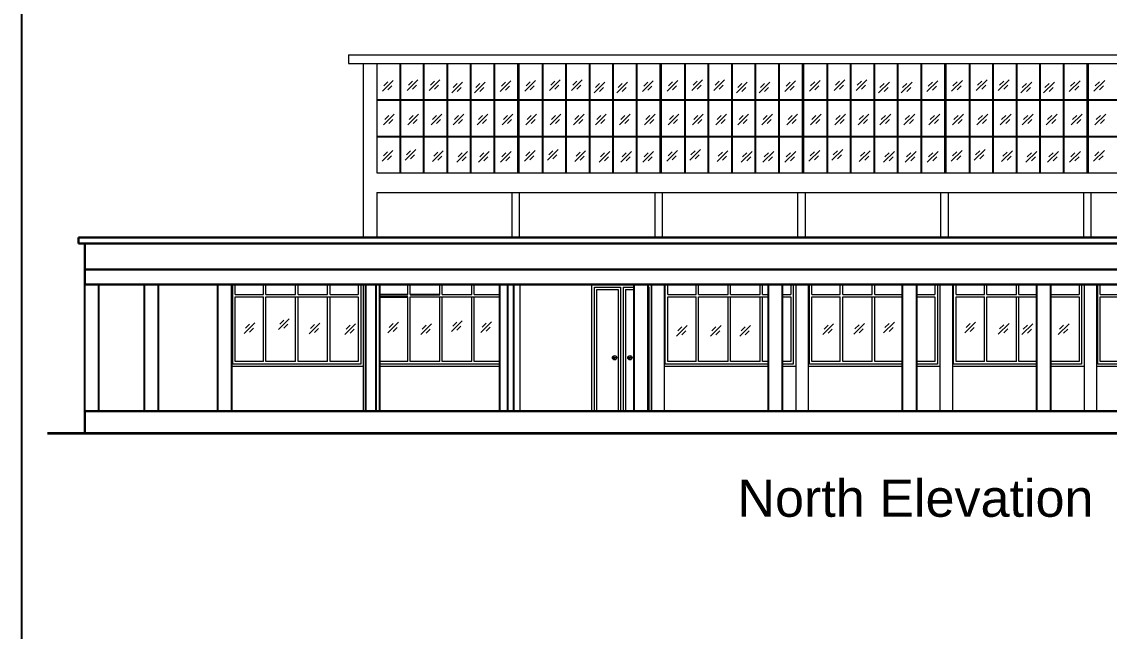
# Model space of a CAD drawing. Header units: inches. Extents: x -6800 to 96653, y -25814 to 17379.
# Drawn here: x -4088 to -3213, y 2140 to 2631 of the extents above; entities that cross this region are included whole.
import ezdxf

# ---------------------------------------------------------------- set-up
doc = ezdxf.new("R2010")
doc.units = ezdxf.units.IN
doc.header["$MEASUREMENT"] = 0
for name, color, linetype, lineweight in [('Col ele', 50, 'Continuous', 25), ('Const line', 131, 'Continuous', 5), ('Door ele', 20, 'Continuous', 15), ('ele back', 51, 'Continuous', 15), ('ele front', 30, 'Continuous', 30), ('Glass Panal', 200, 'Continuous', 25), ('Ground level', 210, 'Continuous', 35), ('Opening elevation', 130, 'Continuous', 9), ('Page Format', 7, 'Continuous', 25), ('text', 31, 'Continuous', 13), ('Win ele', 211, 'Continuous', 15)]:
    doc.layers.add(name, color=color, linetype=linetype, lineweight=lineweight)
doc.styles.get("Standard").update_dxf_attribs({"font": 'arial.ttf'})

msp = doc.modelspace()

# ---------------------------------------------------------------- linework, layer by layer
at = {"lineweight": 25, "transparency": 33554687}
for p, q in [((-3803.15, 2419.26), (-3803.15, 2317.26)), ((-3697.15, 2419.26), (-3697.15, 2317.26))]:
    msp.add_line(p, q, dxfattribs=at)
at = {"layer": 'Col ele', "lineweight": 25, "transparency": 33554687}
for points in [[(-4037.15, 2317.26), (-4037.15, 2419.26)], [(-4026.15, 2419.26), (-4026.15, 2317.26)], [(-3978.15, 2419.26), (-3978.15, 2317.26), (-3989.15, 2317.26), (-3989.15, 2419.26)], [(-3930.15, 2317.26), (-3930.15, 2419.26)], [(-3919.15, 2419.26), (-3919.15, 2317.26)], [(-3811.15, 2317.26), (-3811.15, 2419.26)], [(-3800.15, 2419.26), (-3800.15, 2317.26)], [(-3703.15, 2317.26), (-3703.15, 2419.26)], [(-3692.15, 2419.26), (-3692.15, 2317.26)], [(-3595.15, 2317.26), (-3595.15, 2419.26)], [(-3584.15, 2419.26), (-3584.15, 2317.26)], [(-3487.15, 2317.26), (-3487.15, 2419.26)], [(-3476.15, 2419.26), (-3476.15, 2317.26)], [(-3379.15, 2317.26), (-3379.15, 2419.26)], [(-3368.15, 2419.26), (-3368.15, 2317.26)], [(-3271.15, 2317.26), (-3271.15, 2419.26)], [(-3260.15, 2419.26), (-3260.15, 2317.26)]]:
    msp.add_lwpolyline(points, dxfattribs=at)
at = {"layer": 'Const line', "lineweight": 25, "transparency": 33554687}
for p, q in [((-3800.15, 2411.26), (-3777.4, 2411.26)), ((-3800.15, 2409.26), (-3777.4, 2409.26)), ((-3775.4, 2411.26), (-3751.65, 2411.26))]:
    msp.add_line(p, q, dxfattribs=at)
at = {"layer": 'Door ele', "transparency": 33554687}
for p, q in [((-3629.15, 2317.26), (-3629.15, 2419.26)), ((-3627.15, 2317.26), (-3627.15, 2417.26)), ((-3627.15, 2417.26), (-3606.15, 2417.26)), ((-3625.15, 2317.26), (-3625.15, 2415.26)), ((-3625.15, 2415.26), (-3608.15, 2415.26)), ((-3608.15, 2415.26), (-3608.15, 2317.26)), ((-3606.15, 2417.26), (-3606.15, 2317.26)), ((-3604.15, 2417.26), (-3595.15, 2417.26)), ((-3604.15, 2417.26), (-3604.15, 2317.26)), ((-3602.15, 2415.26), (-3595.15, 2415.26)), ((-3602.15, 2415.26), (-3602.15, 2317.26)), ((-3584.15, 2417.26), (-3583.15, 2417.26)), ((-3583.15, 2317.26), (-3583.15, 2417.26)), ((-3581.15, 2317.26), (-3581.15, 2419.26))]:
    msp.add_line(p, q, dxfattribs=at)
for centre, radius in [((-3610.96, 2360.33), 1.71), ((-3610.96, 2360.33), 0.709), ((-3598.58, 2360.33), 1.71), ((-3598.58, 2360.33), 0.709)]:
    msp.add_circle(centre, radius, dxfattribs=at)
at = {"layer": 'ele back', "transparency": 33554641}
for p, q in [((-3825.15, 2604.26), (-2863.15, 2604.26)), ((-3825.15, 2604.26), (-3825.15, 2597.26)), ((-3825.15, 2597.26), (-2863.15, 2597.26)), ((-3813.15, 2597.26), (-3813.15, 2457.26)), ((-3802.15, 2597.26), (-3802.15, 2509.26)), ((-3688.65, 2509.26), (-3688.65, 2597.26)), ((-3687.65, 2509.26), (-3687.65, 2597.26)), ((-3574.15, 2509.26), (-3574.15, 2597.26)), ((-3573.15, 2509.26), (-3573.15, 2597.26)), ((-3459.65, 2509.26), (-3459.65, 2597.26)), ((-3458.65, 2509.26), (-3458.65, 2597.26)), ((-3345.15, 2509.26), (-3345.15, 2597.26)), ((-3344.15, 2509.26), (-3344.15, 2597.26)), ((-3230.65, 2509.26), (-3230.65, 2597.26)), ((-3229.65, 2509.26), (-3229.65, 2597.26)), ((-3802.15, 2509.26), (-3688.65, 2509.26)), ((-3688.65, 2509.26), (-2886.15, 2509.26)), ((-3802.15, 2493.26), (-2886.15, 2493.26)), ((-3802.15, 2493.26), (-3802.15, 2457.26)), ((-3693.65, 2493.26), (-3693.65, 2457.26)), ((-3687.65, 2493.26), (-3687.65, 2457.26)), ((-3578.65, 2493.26), (-3578.65, 2457.26)), ((-3572.65, 2493.26), (-3572.65, 2457.26)), ((-3463.65, 2493.26), (-3463.65, 2457.26)), ((-3457.65, 2493.26), (-3457.65, 2457.26)), ((-3348.65, 2493.26), (-3348.65, 2457.26)), ((-3342.65, 2493.26), (-3342.65, 2457.26)), ((-3233.65, 2493.26), (-3233.65, 2457.26)), ((-3227.65, 2493.26), (-3227.65, 2457.26))]:
    msp.add_line(p, q, dxfattribs=at)
at = {"layer": 'ele front', "transparency": 33554687}
for p, q in [((-4042.15, 2457.26), (-4042.15, 2452.26)), ((-4042.15, 2457.26), (-2715.15, 2457.26)), ((-4042.15, 2452.26), (-2715.15, 2452.26)), ((-4037.15, 2452.26), (-4037.15, 2431.26)), ((-4037.15, 2317.26), (-2720.15, 2317.26)), ((-4037.15, 2299.26), (-4037.15, 2317.26))]:
    msp.add_line(p, q, dxfattribs=at)
msp.add_lwpolyline([(-4037.15, 2431.26), (-2720.15, 2431.26), (-2720.15, 2419.26), (-4037.15, 2419.26)], close=True, dxfattribs=at)
at = {"layer": 'Glass Panal', "lineweight": 25, "transparency": 33554687}
for p, q in [((-3783.23, 2509.26), (-3783.23, 2597.26)), ((-3764.32, 2509.26), (-3764.32, 2597.26)), ((-3745.4, 2509.26), (-3745.4, 2597.26)), ((-3726.48, 2509.26), (-3726.48, 2597.26)), ((-3707.57, 2509.26), (-3707.57, 2597.26)), ((-3668.73, 2509.26), (-3668.73, 2597.26)), ((-3649.82, 2509.26), (-3649.82, 2597.26)), ((-3630.9, 2509.26), (-3630.9, 2597.26)), ((-3611.98, 2509.26), (-3611.98, 2597.26)), ((-3593.07, 2509.26), (-3593.07, 2597.26)), ((-3554.23, 2509.26), (-3554.23, 2597.26)), ((-3535.32, 2509.26), (-3535.32, 2597.26)), ((-3516.4, 2509.26), (-3516.4, 2597.26)), ((-3497.48, 2509.26), (-3497.48, 2597.26)), ((-3478.57, 2509.26), (-3478.57, 2597.26)), ((-3439.73, 2509.26), (-3439.73, 2597.26)), ((-3420.82, 2509.26), (-3420.82, 2597.26)), ((-3401.9, 2509.26), (-3401.9, 2597.26)), ((-3382.98, 2509.26), (-3382.98, 2597.26)), ((-3364.07, 2509.26), (-3364.07, 2597.26)), ((-3325.23, 2509.26), (-3325.23, 2597.26)), ((-3306.32, 2509.26), (-3306.32, 2597.26)), ((-3287.4, 2509.26), (-3287.4, 2597.26)), ((-3268.48, 2509.26), (-3268.48, 2597.26)), ((-3249.57, 2509.26), (-3249.57, 2597.26)), ((-3802.15, 2567.93), (-3688.65, 2567.93)), ((-3687.65, 2567.93), (-3574.15, 2567.93)), ((-3573.15, 2567.93), (-3459.65, 2567.93)), ((-3458.65, 2567.93), (-3345.15, 2567.93)), ((-3344.15, 2567.93), (-3230.65, 2567.93)), ((-3229.65, 2567.93), (-3116.15, 2567.93)), ((-3802.15, 2538.59), (-3688.65, 2538.59)), ((-3687.65, 2538.59), (-3574.15, 2538.59)), ((-3573.15, 2538.59), (-3459.65, 2538.59)), ((-3458.65, 2538.59), (-3345.15, 2538.59)), ((-3344.15, 2538.59), (-3230.65, 2538.59)), ((-3229.65, 2538.59), (-3116.15, 2538.59))]:
    msp.add_line(p, q, dxfattribs=at)
at = {"layer": 'Ground level', "transparency": 33554687}
msp.add_line((-2690.15, 2299.26), (-4067.15, 2299.26), dxfattribs=at)
at = {"layer": 'Opening elevation', "lineweight": 5, "transparency": 33554526}
for p, q in [((-3797.73, 2574.87), (-3789.06, 2583.54)), ((-3796.67, 2579.21), (-3793.4, 2582.47)), ((-3777.89, 2575.41), (-3769.22, 2584.08)), ((-3776.82, 2579.74), (-3773.56, 2583.01)), ((-3760.19, 2575.41), (-3751.52, 2584.08)), ((-3759.13, 2579.74), (-3755.86, 2583.01)), ((-3741.96, 2573.53), (-3733.29, 2582.2)), ((-3723.73, 2573.53), (-3715.06, 2582.2)), ((-3703.08, 2574.6), (-3694.41, 2583.28)), ((-3702.01, 2578.94), (-3698.74, 2582.21)), ((-3683.23, 2574.87), (-3674.56, 2583.54)), ((-3682.17, 2579.21), (-3678.9, 2582.47)), ((-3663.39, 2575.41), (-3654.72, 2584.08)), ((-3662.32, 2579.74), (-3659.06, 2583.01)), ((-3645.69, 2575.41), (-3637.02, 2584.08)), ((-3644.63, 2579.74), (-3641.36, 2583.01)), ((-3627.46, 2573.53), (-3618.79, 2582.2)), ((-3609.23, 2573.53), (-3600.56, 2582.2)), ((-3588.58, 2574.6), (-3579.91, 2583.28)), ((-3587.51, 2578.94), (-3584.24, 2582.21)), ((-3568.73, 2574.87), (-3560.06, 2583.54)), ((-3567.67, 2579.21), (-3564.4, 2582.47)), ((-3548.89, 2575.41), (-3540.22, 2584.08)), ((-3547.82, 2579.74), (-3544.56, 2583.01)), ((-3531.19, 2575.41), (-3522.52, 2584.08)), ((-3530.13, 2579.74), (-3526.86, 2583.01)), ((-3512.96, 2573.53), (-3504.29, 2582.2)), ((-3494.73, 2573.53), (-3486.06, 2582.2)), ((-3474.08, 2574.6), (-3465.41, 2583.28)), ((-3473.01, 2578.94), (-3469.74, 2582.21)), ((-3454.23, 2574.87), (-3445.56, 2583.54)), ((-3453.17, 2579.21), (-3449.9, 2582.47)), ((-3434.39, 2575.41), (-3425.72, 2584.08)), ((-3433.32, 2579.74), (-3430.06, 2583.01)), ((-3416.69, 2575.41), (-3408.02, 2584.08)), ((-3415.63, 2579.74), (-3412.36, 2583.01)), ((-3398.46, 2573.53), (-3389.79, 2582.2)), ((-3380.23, 2573.53), (-3371.56, 2582.2)), ((-3359.58, 2574.6), (-3350.91, 2583.28)), ((-3358.51, 2578.94), (-3355.24, 2582.21)), ((-3339.73, 2574.87), (-3331.06, 2583.54)), ((-3338.67, 2579.21), (-3335.4, 2582.47)), ((-3319.89, 2575.41), (-3311.22, 2584.08)), ((-3318.82, 2579.74), (-3315.56, 2583.01)), ((-3302.19, 2575.41), (-3293.52, 2584.08)), ((-3301.13, 2579.74), (-3297.86, 2583.01)), ((-3283.96, 2573.53), (-3275.29, 2582.2)), ((-3265.73, 2573.53), (-3257.06, 2582.2)), ((-3245.08, 2574.6), (-3236.41, 2583.28)), ((-3244.01, 2578.94), (-3240.74, 2582.21)), ((-3225.23, 2574.87), (-3216.56, 2583.54)), ((-3224.17, 2579.21), (-3220.9, 2582.47)), ((-3793.4, 2575.94), (-3790.13, 2579.21)), ((-3773.56, 2576.48), (-3770.29, 2579.74)), ((-3755.86, 2576.48), (-3752.59, 2579.74)), ((-3740.89, 2577.87), (-3737.62, 2581.13)), ((-3737.62, 2574.6), (-3734.36, 2577.87)), ((-3722.66, 2577.87), (-3719.39, 2581.13)), ((-3719.39, 2574.6), (-3716.12, 2577.87)), ((-3698.74, 2575.67), (-3695.48, 2578.94)), ((-3678.9, 2575.94), (-3675.63, 2579.21)), ((-3659.06, 2576.48), (-3655.79, 2579.74)), ((-3641.36, 2576.48), (-3638.09, 2579.74)), ((-3626.39, 2577.87), (-3623.12, 2581.13)), ((-3623.12, 2574.6), (-3619.86, 2577.87)), ((-3608.16, 2577.87), (-3604.89, 2581.13)), ((-3604.89, 2574.6), (-3601.62, 2577.87)), ((-3584.24, 2575.67), (-3580.98, 2578.94)), ((-3564.4, 2575.94), (-3561.13, 2579.21)), ((-3544.56, 2576.48), (-3541.29, 2579.74)), ((-3526.86, 2576.48), (-3523.59, 2579.74)), ((-3511.89, 2577.87), (-3508.62, 2581.13)), ((-3508.62, 2574.6), (-3505.36, 2577.87)), ((-3493.66, 2577.87), (-3490.39, 2581.13)), ((-3490.39, 2574.6), (-3487.12, 2577.87)), ((-3469.74, 2575.67), (-3466.48, 2578.94)), ((-3449.9, 2575.94), (-3446.63, 2579.21)), ((-3430.06, 2576.48), (-3426.79, 2579.74)), ((-3412.36, 2576.48), (-3409.09, 2579.74)), ((-3397.39, 2577.87), (-3394.12, 2581.13)), ((-3394.12, 2574.6), (-3390.86, 2577.87)), ((-3379.16, 2577.87), (-3375.89, 2581.13)), ((-3375.89, 2574.6), (-3372.62, 2577.87)), ((-3355.24, 2575.67), (-3351.98, 2578.94)), ((-3335.4, 2575.94), (-3332.13, 2579.21)), ((-3315.56, 2576.48), (-3312.29, 2579.74)), ((-3297.86, 2576.48), (-3294.59, 2579.74)), ((-3282.89, 2577.87), (-3279.62, 2581.13)), ((-3279.62, 2574.6), (-3276.36, 2577.87)), ((-3264.66, 2577.87), (-3261.39, 2581.13)), ((-3261.39, 2574.6), (-3258.12, 2577.87)), ((-3240.74, 2575.67), (-3237.48, 2578.94)), ((-3220.9, 2575.94), (-3217.63, 2579.21)), ((-3796.93, 2547.81), (-3788.26, 2556.48)), ((-3795.86, 2552.15), (-3792.59, 2555.41)), ((-3777.35, 2547.81), (-3768.68, 2556.48)), ((-3776.29, 2552.15), (-3773.02, 2555.41)), ((-3758.58, 2547.81), (-3749.91, 2556.48)), ((-3757.52, 2552.15), (-3754.25, 2555.41)), ((-3740.89, 2547.81), (-3732.22, 2556.48)), ((-3739.82, 2552.15), (-3736.55, 2555.41)), ((-3721.58, 2547.81), (-3712.91, 2556.48)), ((-3720.51, 2552.15), (-3717.25, 2555.41)), ((-3701.47, 2547.81), (-3692.8, 2556.48)), ((-3700.4, 2552.15), (-3697.14, 2555.41)), ((-3682.43, 2547.81), (-3673.76, 2556.48)), ((-3681.36, 2552.15), (-3678.09, 2555.41)), ((-3662.85, 2547.81), (-3654.18, 2556.48)), ((-3661.79, 2552.15), (-3658.52, 2555.41)), ((-3644.08, 2547.81), (-3635.41, 2556.48)), ((-3643.02, 2552.15), (-3639.75, 2555.41)), ((-3626.39, 2547.81), (-3617.72, 2556.48)), ((-3625.32, 2552.15), (-3622.05, 2555.41)), ((-3607.08, 2547.81), (-3598.41, 2556.48)), ((-3606.01, 2552.15), (-3602.75, 2555.41)), ((-3586.97, 2547.81), (-3578.3, 2556.48)), ((-3585.9, 2552.15), (-3582.64, 2555.41)), ((-3567.93, 2547.81), (-3559.26, 2556.48)), ((-3566.86, 2552.15), (-3563.59, 2555.41)), ((-3548.35, 2547.81), (-3539.68, 2556.48)), ((-3547.29, 2552.15), (-3544.02, 2555.41)), ((-3529.58, 2547.81), (-3520.91, 2556.48)), ((-3528.52, 2552.15), (-3525.25, 2555.41)), ((-3511.89, 2547.81), (-3503.22, 2556.48)), ((-3510.82, 2552.15), (-3507.55, 2555.41)), ((-3492.58, 2547.81), (-3483.91, 2556.48)), ((-3491.51, 2552.15), (-3488.25, 2555.41)), ((-3472.47, 2547.81), (-3463.8, 2556.48)), ((-3471.4, 2552.15), (-3468.14, 2555.41)), ((-3453.43, 2547.81), (-3444.76, 2556.48)), ((-3452.36, 2552.15), (-3449.09, 2555.41)), ((-3433.85, 2547.81), (-3425.18, 2556.48)), ((-3432.79, 2552.15), (-3429.52, 2555.41)), ((-3415.08, 2547.81), (-3406.41, 2556.48)), ((-3414.02, 2552.15), (-3410.75, 2555.41)), ((-3397.39, 2547.81), (-3388.72, 2556.48)), ((-3396.32, 2552.15), (-3393.05, 2555.41)), ((-3378.08, 2547.81), (-3369.41, 2556.48)), ((-3377.01, 2552.15), (-3373.75, 2555.41)), ((-3357.97, 2547.81), (-3349.3, 2556.48)), ((-3356.9, 2552.15), (-3353.64, 2555.41)), ((-3338.93, 2547.81), (-3330.26, 2556.48)), ((-3337.86, 2552.15), (-3334.59, 2555.41)), ((-3319.35, 2547.81), (-3310.68, 2556.48)), ((-3318.29, 2552.15), (-3315.02, 2555.41)), ((-3300.58, 2547.81), (-3291.91, 2556.48)), ((-3299.52, 2552.15), (-3296.25, 2555.41)), ((-3282.89, 2547.81), (-3274.22, 2556.48)), ((-3281.82, 2552.15), (-3278.55, 2555.41)), ((-3263.58, 2547.81), (-3254.91, 2556.48)), ((-3262.51, 2552.15), (-3259.25, 2555.41)), ((-3243.47, 2547.81), (-3234.8, 2556.48)), ((-3242.4, 2552.15), (-3239.14, 2555.41)), ((-3224.43, 2547.81), (-3215.76, 2556.48)), ((-3223.36, 2552.15), (-3220.09, 2555.41)), ((-3792.59, 2548.88), (-3789.33, 2552.15)), ((-3773.02, 2548.88), (-3769.75, 2552.15)), ((-3754.25, 2548.88), (-3750.98, 2552.15)), ((-3736.55, 2548.88), (-3733.28, 2552.15)), ((-3717.25, 2548.88), (-3713.98, 2552.15)), ((-3697.14, 2548.88), (-3693.87, 2552.15)), ((-3678.09, 2548.88), (-3674.83, 2552.15)), ((-3658.52, 2548.88), (-3655.25, 2552.15)), ((-3639.75, 2548.88), (-3636.48, 2552.15)), ((-3622.05, 2548.88), (-3618.78, 2552.15)), ((-3602.75, 2548.88), (-3599.48, 2552.15)), ((-3582.64, 2548.88), (-3579.37, 2552.15)), ((-3563.59, 2548.88), (-3560.33, 2552.15)), ((-3544.02, 2548.88), (-3540.75, 2552.15)), ((-3525.25, 2548.88), (-3521.98, 2552.15)), ((-3507.55, 2548.88), (-3504.28, 2552.15)), ((-3488.25, 2548.88), (-3484.98, 2552.15)), ((-3468.14, 2548.88), (-3464.87, 2552.15)), ((-3449.09, 2548.88), (-3445.83, 2552.15)), ((-3429.52, 2548.88), (-3426.25, 2552.15)), ((-3410.75, 2548.88), (-3407.48, 2552.15)), ((-3393.05, 2548.88), (-3389.78, 2552.15)), ((-3373.75, 2548.88), (-3370.48, 2552.15)), ((-3353.64, 2548.88), (-3350.37, 2552.15)), ((-3334.59, 2548.88), (-3331.33, 2552.15)), ((-3315.02, 2548.88), (-3311.75, 2552.15)), ((-3296.25, 2548.88), (-3292.98, 2552.15)), ((-3278.55, 2548.88), (-3275.28, 2552.15)), ((-3259.25, 2548.88), (-3255.98, 2552.15)), ((-3239.14, 2548.88), (-3235.87, 2552.15)), ((-3220.09, 2548.88), (-3216.83, 2552.15)), ((-3798.02, 2518.58), (-3789.35, 2527.25)), ((-3796.95, 2522.92), (-3793.69, 2526.18)), ((-3793.69, 2519.65), (-3790.42, 2522.92)), ((-3779.52, 2519.38), (-3770.85, 2528.06)), ((-3778.45, 2523.72), (-3775.18, 2526.99)), ((-3775.18, 2520.45), (-3771.92, 2523.72)), ((-3757.53, 2518.31), (-3748.86, 2526.98)), ((-3756.46, 2522.65), (-3753.2, 2525.91)), ((-3753.2, 2519.38), (-3749.93, 2522.65)), ((-3737.96, 2517.78), (-3729.29, 2526.45)), ((-3736.89, 2522.11), (-3733.62, 2525.38)), ((-3733.62, 2518.84), (-3730.36, 2522.11)), ((-3720.53, 2517.78), (-3711.86, 2526.45)), ((-3719.46, 2522.11), (-3716.19, 2525.38)), ((-3716.19, 2518.84), (-3712.93, 2522.11)), ((-3702.83, 2517.78), (-3694.16, 2526.45)), ((-3701.76, 2522.11), (-3698.5, 2525.38)), ((-3698.5, 2518.84), (-3695.23, 2522.11)), ((-3683.52, 2518.58), (-3674.85, 2527.25)), ((-3682.45, 2522.92), (-3679.19, 2526.18)), ((-3679.19, 2519.65), (-3675.92, 2522.92)), ((-3665.02, 2519.38), (-3656.35, 2528.06)), ((-3663.95, 2523.72), (-3660.68, 2526.99)), ((-3660.68, 2520.45), (-3657.42, 2523.72)), ((-3643.03, 2518.31), (-3634.36, 2526.98)), ((-3641.96, 2522.65), (-3638.7, 2525.91)), ((-3638.7, 2519.38), (-3635.43, 2522.65)), ((-3623.46, 2517.78), (-3614.79, 2526.45)), ((-3622.39, 2522.11), (-3619.12, 2525.38)), ((-3619.12, 2518.84), (-3615.86, 2522.11)), ((-3606.03, 2517.78), (-3597.36, 2526.45)), ((-3604.96, 2522.11), (-3601.69, 2525.38)), ((-3601.69, 2518.84), (-3598.43, 2522.11)), ((-3588.33, 2517.78), (-3579.66, 2526.45)), ((-3587.26, 2522.11), (-3584, 2525.38)), ((-3584, 2518.84), (-3580.73, 2522.11)), ((-3569.02, 2518.58), (-3560.35, 2527.25)), ((-3567.95, 2522.92), (-3564.69, 2526.18)), ((-3564.69, 2519.65), (-3561.42, 2522.92)), ((-3550.52, 2519.38), (-3541.85, 2528.06)), ((-3549.45, 2523.72), (-3546.18, 2526.99)), ((-3546.18, 2520.45), (-3542.92, 2523.72)), ((-3528.53, 2518.31), (-3519.86, 2526.98)), ((-3527.46, 2522.65), (-3524.2, 2525.91)), ((-3524.2, 2519.38), (-3520.93, 2522.65)), ((-3508.96, 2517.78), (-3500.29, 2526.45)), ((-3507.89, 2522.11), (-3504.62, 2525.38)), ((-3504.62, 2518.84), (-3501.36, 2522.11)), ((-3491.53, 2517.78), (-3482.86, 2526.45)), ((-3490.46, 2522.11), (-3487.19, 2525.38)), ((-3487.19, 2518.84), (-3483.93, 2522.11)), ((-3473.83, 2517.78), (-3465.16, 2526.45)), ((-3472.76, 2522.11), (-3469.5, 2525.38)), ((-3469.5, 2518.84), (-3466.23, 2522.11)), ((-3454.52, 2518.58), (-3445.85, 2527.25)), ((-3453.45, 2522.92), (-3450.19, 2526.18)), ((-3450.19, 2519.65), (-3446.92, 2522.92)), ((-3436.02, 2519.38), (-3427.35, 2528.06)), ((-3434.95, 2523.72), (-3431.68, 2526.99)), ((-3431.68, 2520.45), (-3428.42, 2523.72)), ((-3414.03, 2518.31), (-3405.36, 2526.98)), ((-3412.96, 2522.65), (-3409.7, 2525.91)), ((-3409.7, 2519.38), (-3406.43, 2522.65)), ((-3394.46, 2517.78), (-3385.79, 2526.45)), ((-3393.39, 2522.11), (-3390.12, 2525.38)), ((-3390.12, 2518.84), (-3386.86, 2522.11)), ((-3377.03, 2517.78), (-3368.36, 2526.45)), ((-3375.96, 2522.11), (-3372.69, 2525.38)), ((-3372.69, 2518.84), (-3369.43, 2522.11)), ((-3359.33, 2517.78), (-3350.66, 2526.45)), ((-3358.26, 2522.11), (-3355, 2525.38)), ((-3355, 2518.84), (-3351.73, 2522.11)), ((-3340.02, 2518.58), (-3331.35, 2527.25)), ((-3338.95, 2522.92), (-3335.69, 2526.18)), ((-3335.69, 2519.65), (-3332.42, 2522.92)), ((-3321.52, 2519.38), (-3312.85, 2528.06)), ((-3320.45, 2523.72), (-3317.18, 2526.99)), ((-3317.18, 2520.45), (-3313.92, 2523.72)), ((-3299.53, 2518.31), (-3290.86, 2526.98)), ((-3298.46, 2522.65), (-3295.2, 2525.91)), ((-3295.2, 2519.38), (-3291.93, 2522.65)), ((-3279.96, 2517.78), (-3271.29, 2526.45)), ((-3278.89, 2522.11), (-3275.62, 2525.38)), ((-3275.62, 2518.84), (-3272.36, 2522.11)), ((-3262.53, 2517.78), (-3253.86, 2526.45)), ((-3261.46, 2522.11), (-3258.19, 2525.38)), ((-3258.19, 2518.84), (-3254.93, 2522.11)), ((-3244.83, 2517.78), (-3236.16, 2526.45)), ((-3243.76, 2522.11), (-3240.5, 2525.38)), ((-3240.5, 2518.84), (-3237.23, 2522.11)), ((-3225.52, 2518.58), (-3216.85, 2527.25)), ((-3224.45, 2522.92), (-3221.19, 2526.18)), ((-3221.19, 2519.65), (-3217.92, 2522.92)), ((-3881.31, 2382.97), (-3872.64, 2391.64)), ((-3880.24, 2387.31), (-3876.97, 2390.57)), ((-3793.41, 2380.42), (-3784.74, 2389.09)), ((-3742.16, 2381.42), (-3733.48, 2390.09)), ((-3741.09, 2385.76), (-3737.82, 2389.03)), ((-3718.54, 2380.59), (-3709.87, 2389.26)), ((-3394.45, 2380.27), (-3385.78, 2388.94)), ((-3329.26, 2380.27), (-3320.59, 2388.94)), ((-3908.94, 2379.79), (-3900.27, 2388.46)), ((-3907.87, 2384.13), (-3904.6, 2387.39)), ((-3904.6, 2380.86), (-3901.33, 2384.13)), ((-3876.97, 2384.04), (-3873.71, 2387.31)), ((-3856.69, 2379.46), (-3848.02, 2388.13)), ((-3855.63, 2383.79), (-3852.36, 2387.06)), ((-3852.36, 2380.53), (-3849.09, 2383.79)), ((-3828.06, 2378.95), (-3819.39, 2387.63)), ((-3826.99, 2383.29), (-3823.72, 2386.56)), ((-3823.72, 2380.02), (-3820.46, 2383.29)), ((-3792.34, 2384.75), (-3789.08, 2388.02)), ((-3789.08, 2381.49), (-3785.81, 2384.75)), ((-3766.95, 2378.93), (-3758.27, 2387.6)), ((-3765.88, 2383.26), (-3762.61, 2386.53)), ((-3762.61, 2379.99), (-3759.34, 2383.26)), ((-3737.82, 2382.49), (-3734.55, 2385.76)), ((-3717.47, 2384.92), (-3714.2, 2388.19)), ((-3714.2, 2381.65), (-3710.93, 2384.92)), ((-3561.19, 2377.6), (-3552.52, 2386.27)), ((-3560.12, 2381.93), (-3556.85, 2385.2)), ((-3556.85, 2378.66), (-3553.59, 2381.93)), ((-3533.86, 2377.6), (-3525.18, 2386.27)), ((-3532.79, 2381.93), (-3529.52, 2385.2)), ((-3529.52, 2378.66), (-3526.25, 2381.93)), ((-3510.27, 2377.6), (-3501.6, 2386.27)), ((-3509.2, 2381.93), (-3505.94, 2385.2)), ((-3505.94, 2378.66), (-3502.67, 2381.93)), ((-3443.49, 2378.93), (-3434.82, 2387.6)), ((-3442.42, 2383.26), (-3439.15, 2386.53)), ((-3439.15, 2379.99), (-3435.89, 2383.26)), ((-3418.57, 2379.2), (-3409.89, 2387.87)), ((-3417.5, 2383.53), (-3414.23, 2386.8)), ((-3414.23, 2380.27), (-3410.96, 2383.53)), ((-3393.38, 2384.61), (-3390.11, 2387.87)), ((-3390.11, 2381.34), (-3386.84, 2384.61)), ((-3328.19, 2384.61), (-3324.93, 2387.87)), ((-3324.93, 2381.34), (-3321.66, 2384.61)), ((-3302.2, 2379.2), (-3293.52, 2387.87)), ((-3301.13, 2383.54), (-3297.86, 2386.8)), ((-3297.86, 2380.27), (-3294.59, 2383.54)), ((-3283.17, 2378.93), (-3274.5, 2387.6)), ((-3282.1, 2383.26), (-3278.83, 2386.53)), ((-3278.83, 2379.99), (-3275.57, 2383.26)), ((-3253.96, 2378.93), (-3245.29, 2387.6)), ((-3252.89, 2383.26), (-3249.62, 2386.53)), ((-3249.62, 2379.99), (-3246.36, 2383.26))]:
    msp.add_line(p, q, dxfattribs=at)
at = {"layer": 'Page Format'}
msp.add_line((-4087.92, 1431.39), (-4087.92, 3677.79), dxfattribs=at)
at = {"layer": 'Win ele'}
for p, q in [((-3893.4, 2411.26), (-3893.4, 2419.26)), ((-3891.4, 2411.26), (-3891.4, 2419.26)), ((-3867.65, 2411.26), (-3867.65, 2419.26)), ((-3865.65, 2411.26), (-3865.65, 2419.26)), ((-3841.9, 2411.26), (-3841.9, 2419.26)), ((-3839.9, 2411.26), (-3839.9, 2419.26)), ((-3777.4, 2411.26), (-3777.4, 2419.26)), ((-3775.4, 2411.26), (-3775.4, 2419.26)), ((-3751.65, 2411.26), (-3751.65, 2419.26)), ((-3749.65, 2411.26), (-3749.65, 2419.26)), ((-3725.9, 2411.26), (-3725.9, 2419.26)), ((-3723.9, 2411.26), (-3723.9, 2419.26)), ((-3545.4, 2411.26), (-3545.4, 2419.26)), ((-3543.4, 2411.26), (-3543.4, 2419.26)), ((-3519.65, 2411.26), (-3519.65, 2419.26)), ((-3517.65, 2411.26), (-3517.65, 2419.26)), ((-3493.9, 2411.26), (-3493.9, 2419.26)), ((-3491.9, 2411.26), (-3491.9, 2419.26)), ((-3429.4, 2411.26), (-3429.4, 2419.26)), ((-3427.4, 2411.26), (-3427.4, 2419.26)), ((-3403.65, 2411.26), (-3403.65, 2419.26)), ((-3401.65, 2411.26), (-3401.65, 2419.26)), ((-3313.4, 2411.26), (-3313.4, 2419.26)), ((-3311.4, 2411.26), (-3311.4, 2419.26)), ((-3287.65, 2411.26), (-3287.65, 2419.26)), ((-3285.65, 2411.26), (-3285.65, 2419.26)), ((-3259.9, 2411.26), (-3259.9, 2419.26)), ((-3916.15, 2411.26), (-3893.4, 2411.26)), ((-3916.15, 2409.26), (-3893.4, 2409.26)), ((-3893.4, 2357.26), (-3893.4, 2409.26)), ((-3891.4, 2411.26), (-3867.65, 2411.26)), ((-3891.4, 2409.26), (-3817.15, 2409.26)), ((-3891.4, 2357.26), (-3891.4, 2409.26)), ((-3867.65, 2357.26), (-3867.65, 2409.26)), ((-3865.65, 2411.26), (-3841.9, 2411.26)), ((-3865.65, 2357.26), (-3865.65, 2409.26)), ((-3841.9, 2357.26), (-3841.9, 2409.26)), ((-3839.9, 2411.26), (-3817.15, 2411.26)), ((-3839.9, 2357.26), (-3839.9, 2409.26)), ((-3800.15, 2411.26), (-3777.4, 2411.26)), ((-3800.15, 2409.26), (-3777.4, 2409.26)), ((-3777.4, 2357.26), (-3777.4, 2409.26)), ((-3775.4, 2411.26), (-3751.65, 2411.26)), ((-3775.4, 2409.26), (-3703.15, 2409.26)), ((-3775.4, 2357.26), (-3775.4, 2409.26)), ((-3751.65, 2357.26), (-3751.65, 2409.26)), ((-3749.65, 2411.26), (-3725.9, 2411.26)), ((-3749.65, 2357.26), (-3749.65, 2409.26)), ((-3725.9, 2357.26), (-3725.9, 2409.26)), ((-3723.9, 2411.26), (-3703.15, 2411.26)), ((-3723.9, 2357.26), (-3723.9, 2409.26)), ((-3568.15, 2411.26), (-3545.4, 2411.26)), ((-3568.15, 2409.26), (-3545.4, 2409.26)), ((-3545.4, 2357.26), (-3545.4, 2409.26)), ((-3543.4, 2411.26), (-3519.65, 2411.26)), ((-3543.4, 2409.26), (-3487.15, 2409.26)), ((-3543.4, 2357.26), (-3543.4, 2409.26)), ((-3519.65, 2357.26), (-3519.65, 2409.26)), ((-3517.65, 2411.26), (-3493.9, 2411.26)), ((-3517.65, 2357.26), (-3517.65, 2409.26)), ((-3493.9, 2357.26), (-3493.9, 2409.26)), ((-3491.9, 2411.26), (-3487.15, 2411.26)), ((-3491.9, 2357.26), (-3491.9, 2409.26)), ((-3476.15, 2411.26), (-3469.15, 2411.26)), ((-3476.15, 2409.26), (-3469.15, 2409.26)), ((-3452.15, 2411.26), (-3429.4, 2411.26)), ((-3452.15, 2409.26), (-3429.4, 2409.26)), ((-3429.4, 2357.26), (-3429.4, 2409.26)), ((-3427.4, 2411.26), (-3403.65, 2411.26)), ((-3427.4, 2409.26), (-3379.15, 2409.26)), ((-3427.4, 2357.26), (-3427.4, 2409.26)), ((-3403.65, 2357.26), (-3403.65, 2409.26)), ((-3401.65, 2411.26), (-3379.15, 2411.26)), ((-3401.65, 2357.26), (-3401.65, 2409.26)), ((-3368.15, 2411.26), (-3353.15, 2411.26)), ((-3368.15, 2409.26), (-3353.15, 2409.26)), ((-3336.15, 2411.26), (-3313.4, 2411.26)), ((-3336.15, 2409.26), (-3313.4, 2409.26)), ((-3313.4, 2357.26), (-3313.4, 2409.26)), ((-3311.4, 2411.26), (-3287.65, 2411.26)), ((-3311.4, 2409.26), (-3271.15, 2409.26)), ((-3311.4, 2357.26), (-3311.4, 2409.26)), ((-3287.65, 2357.26), (-3287.65, 2409.26)), ((-3285.65, 2411.26), (-3271.15, 2411.26)), ((-3285.65, 2357.26), (-3285.65, 2409.26)), ((-3260.15, 2409.26), (-3237.15, 2409.26)), ((-3259.9, 2411.26), (-3237.15, 2411.26)), ((-3259.9, 2357.26), (-3259.9, 2409.26)), ((-3220.15, 2411.26), (-3197.4, 2411.26)), ((-3220.15, 2409.26), (-3197.4, 2409.26))]:
    msp.add_line(p, q, dxfattribs=at)
at = {"layer": 'Win ele', "transparency": 33554526}
for p, q in [((-3813.15, 2419.26), (-3813.15, 2317.26)), ((-3687.15, 2419.26), (-3687.15, 2317.26)), ((-3581.15, 2419.26), (-3581.15, 2317.26)), ((-3571.15, 2419.26), (-3571.15, 2317.26)), ((-3465.15, 2419.26), (-3465.15, 2317.26)), ((-3455.15, 2419.26), (-3455.15, 2317.26)), ((-3349.15, 2419.26), (-3349.15, 2317.26)), ((-3339.15, 2419.26), (-3339.15, 2317.26)), ((-3233.15, 2419.26), (-3233.15, 2317.26)), ((-3223.15, 2419.26), (-3223.15, 2317.26))]:
    msp.add_line(p, q, dxfattribs=at)
at = {"layer": 'Win ele'}
for points in [[(-3815.15, 2419.26), (-3815.15, 2355.26), (-3918.15, 2355.26), (-3918.15, 2419.26)], [(-3916.15, 2411.26), (-3916.15, 2419.26)], [(-3817.15, 2419.26), (-3817.15, 2411.26)], [(-3487.15, 2355.26), (-3570.15, 2355.26), (-3570.15, 2419.26)], [(-3568.15, 2411.26), (-3568.15, 2419.26)], [(-3467.15, 2419.26), (-3467.15, 2355.26), (-3476.15, 2355.26)], [(-3469.15, 2419.26), (-3469.15, 2411.26)], [(-3379.15, 2355.26), (-3454.15, 2355.26), (-3454.15, 2419.26)], [(-3452.15, 2411.26), (-3452.15, 2419.26)], [(-3351.15, 2419.26), (-3351.15, 2355.26), (-3368.15, 2355.26)], [(-3353.15, 2419.26), (-3353.15, 2411.26)], [(-3271.15, 2355.26), (-3338.15, 2355.26), (-3338.15, 2419.26)], [(-3336.15, 2411.26), (-3336.15, 2419.26)], [(-3235.15, 2419.26), (-3235.15, 2355.26), (-3260.15, 2355.26)], [(-3237.15, 2419.26), (-3237.15, 2411.26)], [(-3163.15, 2355.26), (-3222.15, 2355.26), (-3222.15, 2419.26)], [(-3220.15, 2411.26), (-3220.15, 2419.26)], [(-3893.4, 2357.26), (-3916.15, 2357.26), (-3916.15, 2409.26)], [(-3817.15, 2409.26), (-3817.15, 2357.26), (-3839.9, 2357.26)], [(-3545.4, 2357.26), (-3568.15, 2357.26), (-3568.15, 2409.26)], [(-3469.15, 2409.26), (-3469.15, 2357.26), (-3476.15, 2357.26)], [(-3429.4, 2357.26), (-3452.15, 2357.26), (-3452.15, 2409.26)], [(-3353.15, 2409.26), (-3353.15, 2357.26), (-3368.15, 2357.26)], [(-3313.4, 2357.26), (-3336.15, 2357.26), (-3336.15, 2409.26)], [(-3237.15, 2409.26), (-3237.15, 2357.26), (-3259.9, 2357.26)], [(-3197.4, 2357.26), (-3220.15, 2357.26), (-3220.15, 2409.26)], [(-3867.65, 2357.26), (-3891.4, 2357.26)], [(-3841.9, 2357.26), (-3865.65, 2357.26)], [(-3777.4, 2357.26), (-3800.15, 2357.26)], [(-3703.15, 2355.26), (-3800.15, 2355.26)], [(-3751.65, 2357.26), (-3775.4, 2357.26)], [(-3725.9, 2357.26), (-3749.65, 2357.26)], [(-3703.15, 2357.26), (-3723.9, 2357.26)], [(-3519.65, 2357.26), (-3543.4, 2357.26)], [(-3493.9, 2357.26), (-3517.65, 2357.26)], [(-3487.15, 2357.26), (-3491.9, 2357.26)], [(-3403.65, 2357.26), (-3427.4, 2357.26)], [(-3379.15, 2357.26), (-3401.65, 2357.26)], [(-3287.65, 2357.26), (-3311.4, 2357.26)], [(-3271.15, 2357.26), (-3285.65, 2357.26)], [(-3813.15, 2353.26), (-3919.15, 2353.26)], [(-3703.15, 2353.26), (-3800.15, 2353.26)], [(-3487.15, 2353.26), (-3571.15, 2353.26)], [(-3465.15, 2353.26), (-3476.15, 2353.26)], [(-3379.15, 2353.26), (-3455.15, 2353.26)], [(-3349.15, 2353.26), (-3368.15, 2353.26)], [(-3271.15, 2353.26), (-3339.15, 2353.26)], [(-3233.15, 2353.26), (-3260.15, 2353.26)], [(-3163.15, 2353.26), (-3223.15, 2353.26)]]:
    msp.add_lwpolyline(points, dxfattribs=at)

# ---------------------------------------------------------------- texts
at = {"layer": 'text', "transparency": 33554687, "insert": (-3512.11, 2262.24), "char_height": 30, "attachment_point": 1}
msp.add_mtext_dynamic_manual_height_columns('North Elevation', width=1010.0813, gutter_width=5.07, heights=[0], dxfattribs=at)

doc.saveas('drawing.dxf')
